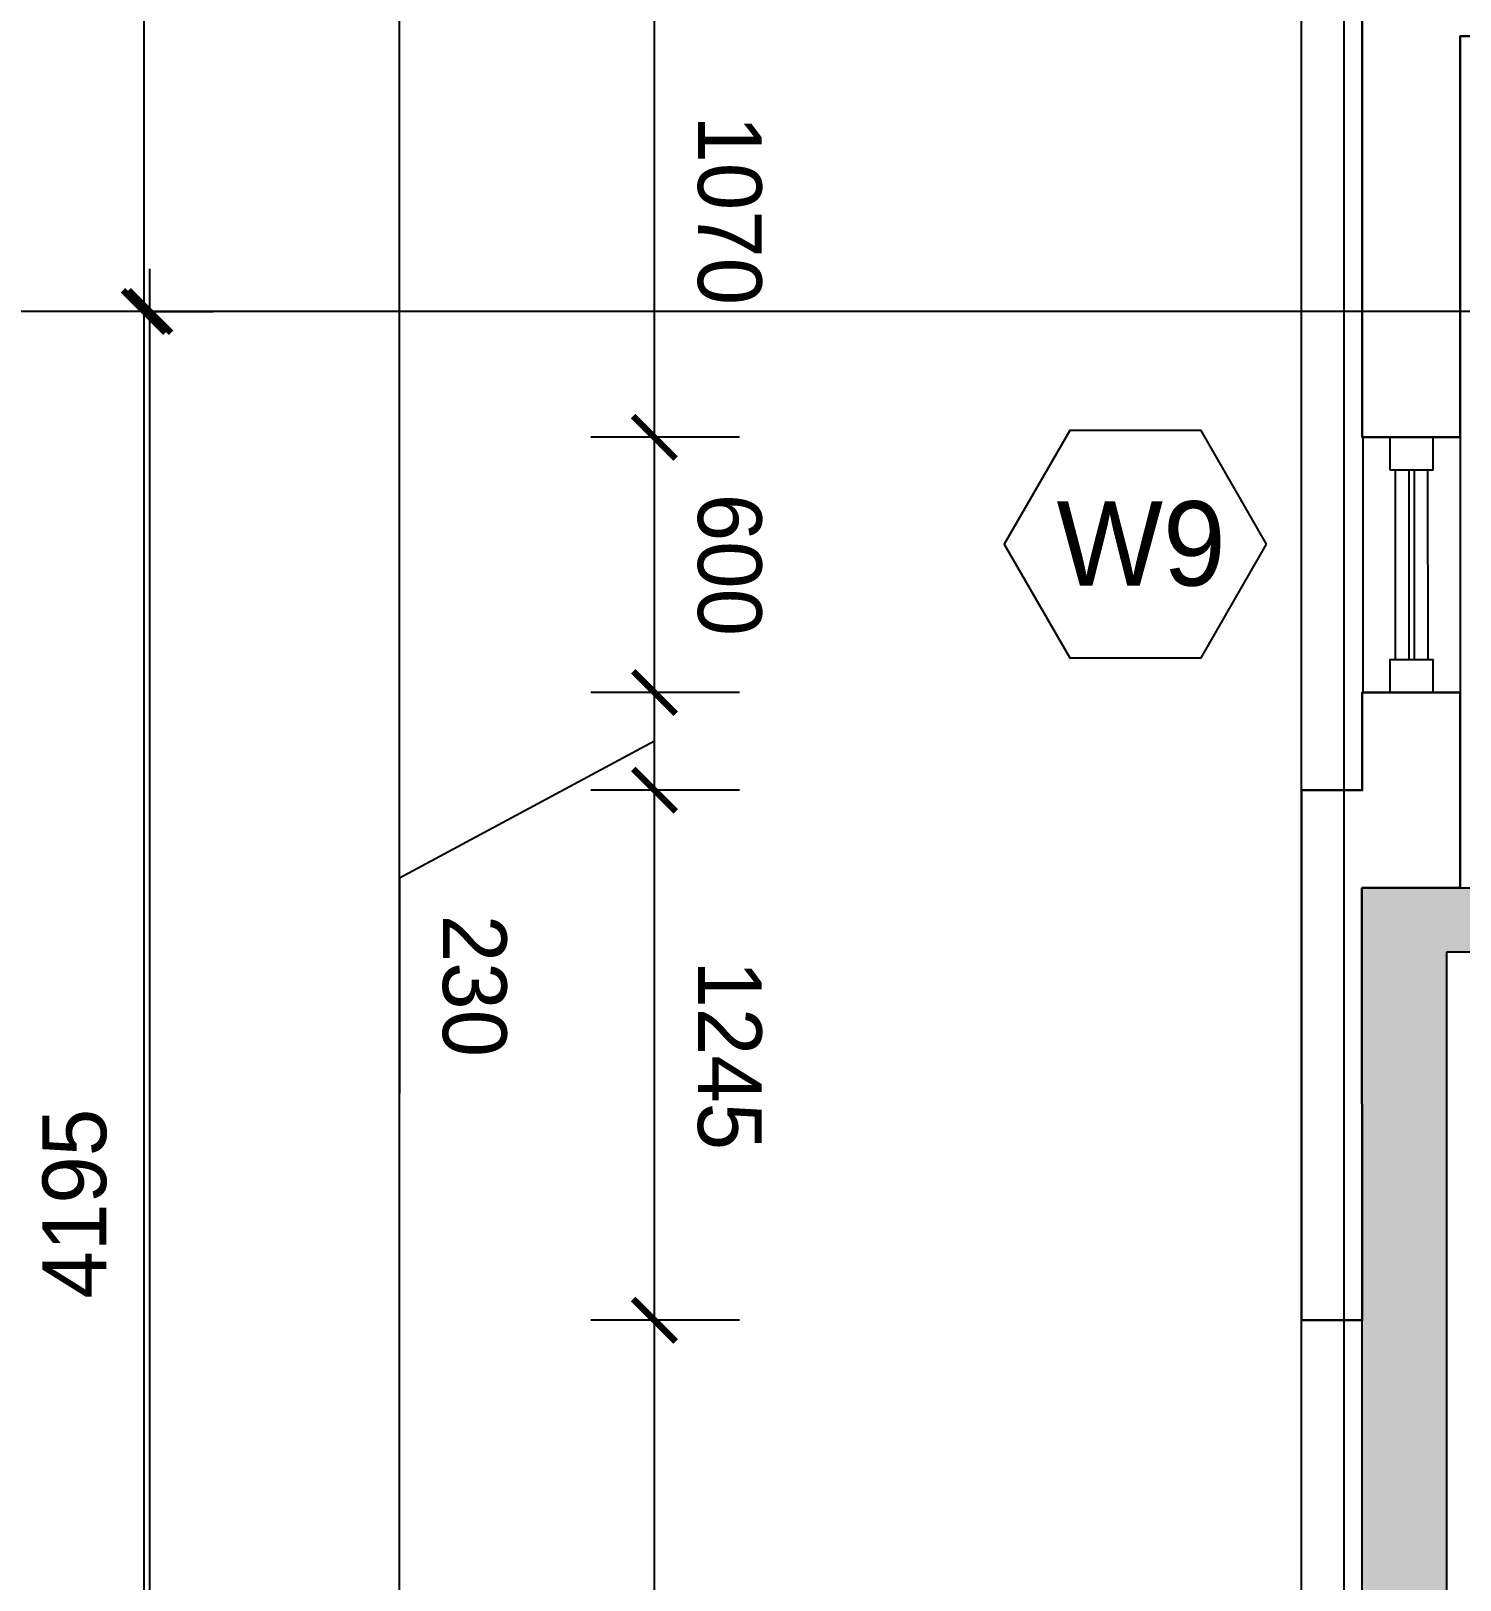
# Model space of a CAD drawing. Header units: millimetres. Extents: x 173236 to 801264, y -94969 to 615039.
# Drawn here: x 632883 to 636244, y 62487 to 66130 of the extents above; entities that cross this region are included whole.
import ezdxf
from ezdxf.enums import TextEntityAlignment as Align

# ---------------------------------------------------------------- set-up
doc = ezdxf.new("R2010")
doc.units = ezdxf.units.MM
doc.header["$MEASUREMENT"] = 0
doc.header["$PDMODE"] = 2
doc.layers.add('00-Def-points', color=7, linetype='Continuous', plot=False)
for name, color, linetype in [('VOX-A-ANNO-DIMS', 160, 'Continuous'), ('VOX-A-ANNO-GRID-LINE', 254, 'Continuous'), ('VOX-A-ANNO-WNTAG', 183, 'Continuous'), ('VOX-A-COLUMN-SECT', 210, 'Continuous'), ('VOX-A-FLOOR-LINE', 253, 'Continuous'), ('VOX-A-FURN-LAYOUT', 93, 'Continuous'), ('VOX-A-STAIRS-STEPS', 140, 'Continuous'), ('VOX-A-WALL-PATT', 233, 'Continuous'), ('VOX-A-WINDOW', 2, 'Continuous'), ('VOX-A-WINDOW-SILL', 55, 'Continuous')]:
    doc.layers.add(name, color=color, linetype=linetype)
doc.layers.add('VOX-A-WALL-SECT', color=1, linetype='Continuous', lineweight=30)
doc.styles.add('1.5 mm Rotis Annotative', font='', dxfattribs={"height": 1.5})
doc.styles.add('2 mm Rotis Annotative', font='', dxfattribs={"height": 2})
doc.styles.get('1.5 mm Rotis Annotative').set_extended_font_data('Rotis Sans Serif')
doc.styles.get('2 mm Rotis Annotative').set_extended_font_data('Rotis Sans Serif')
doc.dimstyles.new('1.5 mm Rotis Annotative', dxfattribs={"dimtxt": 1.5, "dimasz": 1, "dimexe": 1.5, "dimexo": 0, "dimgap": 1, "dimtad": 1, "dimdec": 0, "dimrnd": 5, "dimzin": 0, "dimdsep": 46, "dimtxsty": '1.5 mm Rotis Annotative', "dimblk": 'ARCHTICK', "dimcen": 0.09, "dimdle": 1, "dimadec": 0, "dimazin": 0, "dimtfac": 1, "dimtdec": 0, "dimtofl": 0, "dimtmove": 1, "dimatfit": 3, "dimfxl": 2, "dimfxlon": 1, "dimtolj": 1, "dimtzin": 0, "dimarcsym": 0})
pattern_1 = [(45, (-781811.336, 696827.09), (-17.6776695, 17.6776695), [])]

# ---------------------------------------------------------------- blocks, each defined once
blk = doc.blocks.new('dd')
at = {"layer": 'VOX-A-ANNO-GRID-LINE', "transparency": 33554610}
blk.add_line((725680.4, 156772.6), (697939.5, 156772.6), dxfattribs=at)
blk = doc.blocks.new('VOX-A-WINDOW-TAG')
at = {"layer": 'VOX-A-ANNO-WNTAG'}
blk.add_lwpolyline([(3.114, -0.014), (1.571, 2.658), (-1.515, 2.658), (-3.059, -0.014), (-1.515, -2.687), (1.571, -2.687)], close=True, dxfattribs=at)
at = {"style": '2 mm Rotis Annotative', "flags": 1}
blk.add_attdef('WINDOWDIMENSION', text='', height=1.984, dxfattribs=at).set_placement((0.451, -3.053), align=Align.MIDDLE_CENTER)
at = {"layer": 'VOX-A-ANNO-WNTAG', "style": '2 mm Rotis Annotative'}
blk.add_attdef('W1', text='', height=1.984, dxfattribs=at).set_placement((0.163, 0.003), align=Align.MIDDLE)
blk = doc.blocks.new('DOOR & WINDOW')
at = {"xscale": 100, "yscale": 100, "zscale": 100}
blk.add_blockref('VOX-A-WINDOW-TAG', (750417.5, 148338.1), dxfattribs=at).add_auto_attribs({'W1': 'W9'})
blk = doc.blocks.new('*U37')
at = {"layer": 'VOX-A-WINDOW'}
for p, q in [((3, 1.5), (20.62, 1.5)), ((3, 0.25), (20.62, 0.25)), ((3, -0.25), (20.62, -0.25)), ((3, -1.5), (20.62, -1.5))]:
    blk.add_line(p, q, dxfattribs=at)
for points in [[(3, 2), (3, -2), (0, -2), (0, 2)], [(23.62, 2), (23.62, -2), (20.62, -2), (20.62, 2)]]:
    blk.add_lwpolyline(points, close=True, dxfattribs=at)
at = {"layer": 'VOX-A-WINDOW-SILL'}
for p, q in [((0, 4.5), (23.62, 4.5)), ((0, -4.5), (23.62, -4.5))]:
    blk.add_line(p, q, dxfattribs=at)
blk = doc.blocks.new('lift-flat-2')
at = {"layer": 'VOX-A-FURN-LAYOUT'}
h = blk.add_hatch(dxfattribs=at)
h.set_pattern_fill('ACET-2D-ANSI31', color=256, scale=200, style=0)
h.set_pattern_definition(pattern_1)
h.paths.add_polyline_path([(-42776.7, 660218.6), (-42776.7, 660318.6), (-42833.7, 660318.6), (-42833.7, 660218.6)])
h = blk.add_hatch(dxfattribs=at)
h.set_pattern_fill('ACET-2D-ANSI31', color=256, scale=200, style=0)
h.set_pattern_definition(pattern_1)
h.paths.add_polyline_path([(-42598.1, 659908.6), (-42553.7, 659908.6), (-42553.7, 660190.6), (-42598.1, 660190.6)])
h.paths.add_polyline_path([(-42598.1, 659803.6), (-42553.7, 659803.6), (-42553.7, 659908.6), (-42598.1, 659908.6)])
h.paths.add_polyline_path([(-42553.7, 659768.6), (-42553.7, 659803.6), (-42598.1, 659803.6), (-42598.1, 659768.6)])
h.paths.add_polyline_path([(-42758.7, 659908.6), (-42714.3, 659908.6), (-42714.3, 660240.6), (-42758.7, 660240.6)])
h.paths.add_polyline_path([(-42714.3, 659908.6), (-42758.7, 659908.6), (-42758.7, 659803.6), (-42714.3, 659803.6)])
h.paths.add_polyline_path([(-42758.7, 659803.6), (-42758.7, 659768.6), (-42714.3, 659768.6), (-42714.3, 659803.6)])
h = blk.add_hatch(dxfattribs=at)
h.set_pattern_fill('ACET-2D-ANSI31', color=256, scale=200, style=0)
h.set_pattern_definition([(45, (-781811.336, 696827.09), (-17.6776695, 17.6776695), [])])
edge = h.paths.add_edge_path()
edge.add_line((-42708.7, 658420.1), (-42708.7, 658870.1))
edge.add_line((-42708.7, 658870.1), (-42668.7, 658870.1))
edge.add_line((-42668.7, 658870.1), (-42668.7, 658405.1))
edge.add_line((-42668.7, 658405.1), (-42707.1, 658405.1))
edge.add_arc((-42707.1, 658406.7), 1.6, 180, 270, ccw=False)
edge.add_line((-42708.7, 658406.7), (-42708.7, 658417.5))
edge.add_arc((-42711.3, 658417.5), 2.6, 359.9993, 450)
edge.add_line((-42711.3, 658420.1), (-42708.7, 658420.1))
h.paths.add_polyline_path([(-42668.7, 658870.1), (-42708.7, 658870.1), (-42708.7, 658892.1), (-42668.7, 658892.1)])
h.paths.add_polyline_path([(-42643.7, 659768.6), (-42603.7, 659768.6), (-42603.7, 658870.1), (-42643.7, 658870.1)])
h.paths.add_polyline_path([(-42603.7, 658870.1), (-42603.7, 658470.1), (-42643.7, 658470.1), (-42643.7, 658870.1)])
h = blk.add_hatch(dxfattribs=at)
h.set_pattern_fill('ACET-2D-ANSI31', color=256, scale=200, style=0)
h.set_pattern_definition(pattern_1)
h.paths.add_polyline_path([(-42833.7, 658270.1), (-42776.7, 658270.1), (-42776.7, 658293.1), (-42776.7, 658385.1), (-42776.7, 658420.1), (-42833.7, 658420.1)])
h = blk.add_hatch(dxfattribs=at)
h.set_pattern_fill('ACET-2D-ANSI31', color=256, scale=200, style=0)
h.set_pattern_definition(pattern_1)
h.paths.add_polyline_path([(-42708.7, 658406.7, 0.414214), (-42707.1, 658405.1, 2.257473), (-42708.7, 658424.2)])
at = {"layer": 'VOX-A-WALL-PATT'}
h = blk.add_hatch(color=256, dxfattribs=at)
h.dxf.hatch_style = 1
h.paths.add_polyline_path([(-39888.7, 660781.1), (-40853.7, 660781.1), (-42953.7, 660781.1), (-42953.7, 660363.6), (-42803.7, 660363.6), (-42803.7, 660631.1), (-40853.7, 660631.1), (-40088.7, 660631.1), (-40088.7, 660246.1), (-40088.7, 658225.1), (-40853.7, 658225.1), (-42803.7, 658225.1), (-42803.7, 658205.1), (-42953.7, 658205.1), (-42953.7, 658075.1), (-40853.7, 658075.1), (-39888.7, 658075.1)])
at = {"layer": 'VOX-A-COLUMN-SECT', "ltscale": 3}
for p, q in [((-40853.7, 660781.1), (-42953.7, 660781.1)), ((-42953.7, 660363.6), (-42953.7, 660781.1)), ((-40853.7, 660781.1), (-39888.7, 660781.1)), ((-39888.7, 658075.1), (-39888.7, 660781.1)), ((-39888.7, 660246.1), (-39888.7, 660781.1)), ((-42803.7, 660631.1), (-40853.7, 660631.1)), ((-42803.7, 660363.6), (-42803.7, 660631.1)), ((-40088.7, 660631.1), (-40853.7, 660631.1)), ((-40088.7, 660631.1), (-40088.7, 658225.1)), ((-40088.7, 660246.1), (-40088.7, 660631.1)), ((-42953.7, 660363.6), (-42803.7, 660363.6)), ((-42953.7, 658075.1), (-42953.7, 658205.1)), ((-42953.7, 658205.1), (-42803.7, 658205.1)), ((-42803.7, 658225.1), (-40853.7, 658225.1)), ((-42803.7, 658225.1), (-42803.7, 658185.1)), ((-40088.7, 658225.1), (-40853.7, 658225.1)), ((-42953.7, 658075.1), (-40853.7, 658075.1)), ((-39888.7, 658075.1), (-40853.7, 658075.1))]:
    blk.add_line(p, q, dxfattribs=at)
at = {"layer": 'VOX-A-FURN-LAYOUT', "ltscale": 3}
for p, q in [((-42603.7, 660568.6), (-42758.7, 660568.6)), ((-42553.7, 660568.6), (-42643.7, 660568.6)), ((-42833.7, 660218.6), (-42833.7, 660318.6)), ((-42833.7, 660318.6), (-42776.7, 660318.6)), ((-42776.7, 660318.6), (-42776.7, 660218.6)), ((-42529.7, 660311.1), (-42529.7, 660208.6)), ((-42529.7, 660278.6), (-42521.7, 660278.6)), ((-42529.7, 660277.1), (-42529.7, 660278.6)), ((-42521.8, 660277.1), (-42529.7, 660277.1)), ((-42520.2, 660171.7), (-42520.2, 660275.5)), ((-42518.7, 660275.6), (-42518.7, 660171.7)), ((-42714.3, 660240.6), (-42758.7, 660240.6)), ((-42714.3, 659768.6), (-42714.3, 660240.6)), ((-42776.7, 660218.6), (-42833.7, 660218.6)), ((-40853.7, 660208.6), (-42529.7, 660208.6)), ((-40853.7, 660208.6), (-40171.2, 660208.6)), ((-40171.2, 660208.6), (-40171.2, 658437.6)), ((-42598.1, 659768.6), (-42598.1, 660190.6)), ((-42598.1, 660190.6), (-42553.7, 660190.6)), ((-42553.7, 660171.7), (-42553.7, 660188.6)), ((-42553.7, 660188.6), (-42552.2, 660188.6)), ((-42552.2, 660188.6), (-42552.2, 660171.7)), ((-42550.6, 660170.1), (-42521.8, 660170.1)), ((-42521.8, 660168.6), (-42550.6, 660168.6)), ((-42518.7, 660176.1), (-40853.7, 660176.1)), ((-40203.7, 660176.1), (-40853.7, 660176.1)), ((-40203.7, 660176.1), (-40203.7, 658470.1)), ((-42518.7, 659768.6), (-42833.7, 659768.6)), ((-42776.7, 658420.1), (-42776.7, 659768.6)), ((-42758.7, 659768.6), (-42714.3, 659768.6)), ((-42668.7, 659790.6), (-42708.7, 659790.6)), ((-42708.7, 659768.6), (-42708.7, 658420.1)), ((-42643.7, 659790.6), (-42603.7, 659790.6)), ((-42553.7, 659768.6), (-42598.1, 659768.6)), ((-42603.7, 658892.1), (-42603.7, 658470.1)), ((-42643.7, 658467.1), (-42643.7, 658440.1)), ((-42642.2, 658440.1), (-42642.2, 658467)), ((-42640.6, 658468.6), (-42521.8, 658468.6)), ((-42608.7, 658470.1), (-42638.1, 658470.1)), ((-40853.7, 658470.1), (-42603.7, 658470.1)), ((-42521.8, 658470.1), (-42549.6, 658470.1)), ((-42520.2, 658467), (-42520.2, 658433.2)), ((-42518.7, 658433.1), (-42518.7, 658467)), ((-40853.7, 658470.1), (-40203.7, 658470.1)), ((-42833.7, 658420.1), (-42833.7, 658270.1)), ((-42776.7, 658420.1), (-42833.7, 658420.1)), ((-42708.7, 658417.5), (-42708.7, 658406.7)), ((-42643.7, 658440.1), (-42642.2, 658440.1)), ((-42529.7, 658431.6), (-42529.7, 658430.1)), ((-42521.8, 658431.6), (-42529.7, 658431.6)), ((-42529.7, 658430.1), (-42521.7, 658430.1)), ((-40853.7, 658437.6), (-42520.2, 658437.6)), ((-40853.7, 658437.6), (-40171.2, 658437.6)), ((-42668.7, 658385.1), (-42776.7, 658385.1)), ((-42707.1, 658405.1), (-42668.7, 658405.1)), ((-42668.7, 658402.5), (-42668.7, 658385.1)), ((-42833.7, 658270.1), (-42776.7, 658270.1)), ((-42776.7, 658293.1), (-42668.7, 658293.1))]:
    blk.add_line(p, q, dxfattribs=at)
for points in [[(-42758.7, 660568.6), (-42758.7, 660240.6), (-42758.7, 659768.6)], [(-42553.7, 659768.6), (-42553.7, 660190.6), (-42553.7, 660568.6)], [(-42668.7, 658293.1), (-42668.7, 658385.1), (-42668.7, 658402.5), (-42668.7, 658405.1), (-42668.7, 658892.1), (-42668.7, 659768.6)], [(-42643.7, 659768.6), (-42643.7, 658892.1), (-42643.7, 658470.1)], [(-42531.7, 658470.1), (-42603.7, 658470.1), (-42643.7, 658470.1)], [(-42776.7, 658270.1), (-42776.7, 658293.1), (-42776.7, 658385.1), (-42776.7, 658420.1)], [(-42776.7, 658420.1), (-42711.3, 658420.1), (-42708.7, 658420.1)]]:
    blk.add_lwpolyline(points, dxfattribs=at)
for centre, radius, start, end in [((-42521.8, 660275.5), 1.6, 0, 90), ((-42521.7, 660275.6), 3, 0, 90), ((-42550.6, 660171.7), 3.1, 180, 270), ((-42550.6, 660171.7), 1.6, 180, 270), ((-42521.8, 660171.7), 3.1, 270, 0), ((-42521.8, 660171.7), 1.6, 270, 0), ((-42640.7, 658467.1), 3, 90, 180), ((-42640.6, 658467), 1.6, 90, 180), ((-42521.8, 658467), 3.1, 0, 90), ((-42521.8, 658467), 1.6, 0, 90), ((-42711.3, 658417.5), 2.6, 0, 90), ((-42521.8, 658433.2), 1.6, 270, 0), ((-42521.7, 658433.1), 3, 270, 0), ((-42707.1, 658406.7), 1.6, 180, 270), ((-42671.3, 658402.5), 2.6, 0, 90)]:
    blk.add_arc(centre, radius, start, end, dxfattribs=at)
blk = doc.blocks.new('TYPICAL FLOOR PLAN')
at = {"layer": 'VOX-A-FLOOR-LINE'}
for points in [[(981637.4, 116588.3), (981637.4, 124419)], [(981737.4, 116588.3), (981737.4, 124419)]]:
    blk.add_lwpolyline(points, dxfattribs=at)
at = {"layer": 'VOX-A-WALL-SECT'}
blk.add_lwpolyline([(981780, 121867.6), (981779.9, 120799.4), (982009.9, 120799.4), (982009.9, 121742.6), (983960.2, 121742.6), (983960.2, 121867.6)], close=True, dxfattribs=at)
blk.add_lwpolyline([(981778.6, 119739.4), (981779.9, 118722.6), (981637.4, 118722.6), (981637.4, 119969.4), (981779.9, 119969.4), (981779.9, 120199.4), (982009.9, 120199.4), (982009.9, 119739.4), (981778.6, 119739.4)], dxfattribs=at)
at = {"layer": 'VOX-A-ANNO-DIMS', "xscale": -25.4, "yscale": 25.4, "zscale": 25.4, "rotation": 90.00394618713538}
blk.add_blockref('*U37', (981895.7, 120799.4), dxfattribs=at)
at = {"layer": 'VOX-A-STAIRS-STEPS', "rotation": 179.9999907301218}
blk.add_blockref('lift-flat-2', (941890, 777814.5), dxfattribs=at)
blk = doc.blocks.new('_ArchTick')
at = {"color": 0, "linetype": 'ByBlock', "const_width": 0.15}
blk.add_lwpolyline([(-0.5, -0.5), (0.5, 0.5)], dxfattribs=at)
blk = doc.blocks.new('*D483')
at = {"layer": 'Defpoints', "color": 0, "transparency": 16777216}
for p in [(633274.5, 168562.6), (633287.2, 168562.6), (633287.2, 164366)]:
    blk.add_point(p, dxfattribs=at)
at = {"layer": 'VOX-A-ANNO-DIMS', "color": 0, "lineweight": -2, "transparency": 16777216}
for p, q in [((633287.2, 164266), (633287.2, 168662.6)), ((633274.5, 168562.6), (633437.2, 168562.6)), ((633287.2, 164366), (633437.2, 164366))]:
    blk.add_line(p, q, dxfattribs=at)
at = {"layer": 'VOX-A-ANNO-DIMS', "color": 0, "lineweight": -2, "transparency": 16777216, "xscale": 100, "yscale": 100, "zscale": 100}
for p, rotation in [((633287.2, 168562.6), 90), ((633287.2, 164366), 270)]:
    blk.add_blockref('_ArchTick', p, dxfattribs=dict(at, rotation=rotation))
at = {"layer": 'VOX-A-ANNO-DIMS', "color": 0, "transparency": 16777216, "insert": (633111, 166464.3), "char_height": 150, "attachment_point": 5, "rotation": 90, "style": '1.5 mm Rotis Annotative'}
blk.add_mtext('\\A1;4195', dxfattribs=at)
blk = doc.blocks.new('*D484')
at = {"layer": 'Defpoints', "color": 0, "transparency": 16777216}
for p in [(633274.5, 171561.3), (633287.2, 171561.3), (633274.5, 168562.6)]:
    blk.add_point(p, dxfattribs=at)
at = {"layer": 'VOX-A-ANNO-DIMS', "color": 0, "lineweight": -2, "transparency": 16777216}
for p, q in [((633274.5, 168462.6), (633274.5, 171661.3)), ((633287.2, 171561.3), (633124.5, 171561.3)), ((633274.5, 168562.6), (633424.5, 168562.6))]:
    blk.add_line(p, q, dxfattribs=at)
at = {"layer": 'VOX-A-ANNO-DIMS', "color": 0, "lineweight": -2, "transparency": 16777216, "xscale": 100, "yscale": 100, "zscale": 100}
for p, rotation in [((633274.5, 171561.3), 90), ((633274.5, 168562.6), 270)]:
    blk.add_blockref('_ArchTick', p, dxfattribs=dict(at, rotation=rotation))
at = {"layer": 'VOX-A-ANNO-DIMS', "color": 0, "transparency": 16777216, "insert": (633098.3, 170062), "char_height": 150, "attachment_point": 5, "rotation": 90, "style": '1.5 mm Rotis Annotative'}
blk.add_mtext('\\A1;3000', dxfattribs=at)
blk = doc.blocks.new('*D439')
at = {"layer": 'Defpoints', "color": 0, "transparency": 16777216}
for p in [(636139.1, 168761.3), (653158.5, 168701.4), (636093.9, 155923.6)]:
    blk.add_point(p, dxfattribs=at)
at = {"layer": 'VOX-A-ANNO-DIMS', "color": 0, "lineweight": -2, "transparency": 16777216}
for p, q in [((636094.6, 156123.6), (636093.4, 155773.6)), ((653114, 156063.7), (653112.7, 155713.7)), ((653213.3, 155863.3), (635993.9, 155923.9))]:
    blk.add_line(p, q, dxfattribs=at)
at = {"layer": 'VOX-A-ANNO-DIMS', "color": 0, "lineweight": -2, "transparency": 16777216, "xscale": 100, "yscale": 100, "zscale": 100}
for p, rotation in [((636093.9, 155923.6), 179.7983003632781), ((653113.3, 155863.7), 359.7983003632781)]:
    blk.add_blockref('_ArchTick', p, dxfattribs=dict(at, rotation=rotation))
at = {"layer": 'VOX-A-ANNO-DIMS', "color": 0, "transparency": 16777216, "insert": (644604.2, 156069.8), "char_height": 150, "attachment_point": 5, "rotation": 359.7983, "style": '1.5 mm Rotis Annotative'}
blk.add_mtext('\\A1;17020', dxfattribs=at)
blk = doc.blocks.new('*D444')
at = {"layer": 'Defpoints', "color": 0, "transparency": 16777216}
for p in [(634474.4, 166189.9), (635996.6, 166189.9), (635996.6, 164055.6)]:
    blk.add_point(p, dxfattribs=at)
at = {"layer": 'VOX-A-ANNO-DIMS', "color": 0, "lineweight": -2, "transparency": 16777216}
for p, q in [((634474.5, 163955.6), (634474.4, 166289.9)), ((634674.5, 166189.9), (634324.5, 166189.9)), ((634674.5, 164055.6), (634324.5, 164055.6))]:
    blk.add_line(p, q, dxfattribs=at)
at = {"layer": 'VOX-A-ANNO-DIMS', "color": 0, "lineweight": -2, "transparency": 16777216, "xscale": 100, "yscale": 100, "zscale": 100}
for p, rotation in [((634474.4, 166189.9), 90.00050848932989), ((634474.5, 164055.6), 270.0005084893299)]:
    blk.add_blockref('_ArchTick', p, dxfattribs=dict(at, rotation=rotation))
at = {"layer": 'VOX-A-ANNO-DIMS', "color": 0, "transparency": 16777216, "insert": (634650.7, 165122.7), "char_height": 150, "attachment_point": 5, "rotation": 270.0005, "style": '1.5 mm Rotis Annotative'}
blk.add_mtext('\\A1;2135', dxfattribs=at)
blk = doc.blocks.new('*D445')
at = {"layer": 'Defpoints', "color": 0, "transparency": 16777216}
for p in [(634474.4, 167436.7), (635996.6, 167436.7), (635996.6, 166189.9)]:
    blk.add_point(p, dxfattribs=at)
at = {"layer": 'VOX-A-ANNO-DIMS', "color": 0, "lineweight": -2, "transparency": 16777216}
for p, q in [((634474.5, 166089.9), (634474.4, 167536.7)), ((634674.4, 167436.7), (634324.4, 167436.7)), ((634674.5, 166189.9), (634324.5, 166189.9))]:
    blk.add_line(p, q, dxfattribs=at)
at = {"layer": 'VOX-A-ANNO-DIMS', "color": 0, "lineweight": -2, "transparency": 16777216, "xscale": 100, "yscale": 100, "zscale": 100}
for p, rotation in [((634474.4, 167436.7), 90.00050848932989), ((634474.5, 166189.9), 270.0005084893299)]:
    blk.add_blockref('_ArchTick', p, dxfattribs=dict(at, rotation=rotation))
at = {"layer": 'VOX-A-ANNO-DIMS', "color": 0, "transparency": 16777216, "insert": (634650.6, 166813.3), "char_height": 150, "attachment_point": 5, "rotation": 270.0005, "style": '1.5 mm Rotis Annotative'}
blk.add_mtext('\\A1;1245', dxfattribs=at)
blk = doc.blocks.new('*D446')
at = {"layer": 'Defpoints', "color": 0, "transparency": 16777216}
for p in [(634474.4, 167666.7), (636140.6, 167666.7), (635996.6, 167436.7)]:
    blk.add_point(p, dxfattribs=at)
at = {"layer": 'VOX-A-ANNO-DIMS', "color": 0, "lineweight": -2, "transparency": 16777216}
for p, q in [((634474.4, 167336.7), (634474.4, 167766.7)), ((634674.4, 167666.7), (634324.4, 167666.7)), ((634474.4, 167551.7), (633874.5, 167229.7)), ((634674.4, 167436.7), (634324.4, 167436.7)), ((633874.5, 167229.7), (633874.5, 166723))]:
    blk.add_line(p, q, dxfattribs=at)
at = {"layer": 'VOX-A-ANNO-DIMS', "color": 0, "lineweight": -2, "transparency": 16777216, "xscale": 100, "yscale": 100, "zscale": 100}
for p, rotation in [((634474.4, 167666.7), 90.00050848932989), ((634474.4, 167436.7), 270.0005084893299)]:
    blk.add_blockref('_ArchTick', p, dxfattribs=dict(at, rotation=rotation))
at = {"layer": 'VOX-A-ANNO-DIMS', "color": 0, "transparency": 16777216, "insert": (634050.7, 166976.3), "char_height": 150, "attachment_point": 5, "rotation": 270.0005, "style": '1.5 mm Rotis Annotative'}
blk.add_mtext('\\A1;230', dxfattribs=at)
blk = doc.blocks.new('*D447')
at = {"layer": 'Defpoints', "color": 0, "transparency": 16777216}
for p in [(634474.4, 168266.7), (636140.5, 168266.7), (636140.6, 167666.7)]:
    blk.add_point(p, dxfattribs=at)
at = {"layer": 'VOX-A-ANNO-DIMS', "color": 0, "lineweight": -2, "transparency": 16777216}
for p, q in [((634474.4, 167566.7), (634474.4, 168366.7)), ((634674.4, 168266.7), (634324.4, 168266.7)), ((634674.4, 167666.7), (634324.4, 167666.7))]:
    blk.add_line(p, q, dxfattribs=at)
at = {"layer": 'VOX-A-ANNO-DIMS', "color": 0, "lineweight": -2, "transparency": 16777216, "xscale": 100, "yscale": 100, "zscale": 100}
for p, rotation in [((634474.4, 168266.7), 90.00050848932989), ((634474.4, 167666.7), 270.0005084893299)]:
    blk.add_blockref('_ArchTick', p, dxfattribs=dict(at, rotation=rotation))
at = {"layer": 'VOX-A-ANNO-DIMS', "color": 0, "transparency": 16777216, "insert": (634650.6, 167966.7), "char_height": 150, "attachment_point": 5, "rotation": 270.0005, "style": '1.5 mm Rotis Annotative'}
blk.add_mtext('\\A1;600', dxfattribs=at)
blk = doc.blocks.new('*D448')
at = {"layer": 'Defpoints', "color": 0, "transparency": 16777216}
for p in [(634474.4, 169334.9), (636139.2, 169334.9), (636140.5, 168266.7)]:
    blk.add_point(p, dxfattribs=at)
at = {"layer": 'VOX-A-ANNO-DIMS', "color": 0, "lineweight": -2, "transparency": 16777216}
for p, q in [((634474.4, 168166.7), (634474.4, 169434.9)), ((634674.4, 169334.9), (634324.4, 169334.9)), ((634674.4, 168266.7), (634324.4, 168266.7))]:
    blk.add_line(p, q, dxfattribs=at)
at = {"layer": 'VOX-A-ANNO-DIMS', "color": 0, "lineweight": -2, "transparency": 16777216, "xscale": 100, "yscale": 100, "zscale": 100}
for p, rotation in [((634474.4, 169334.9), 90.00050848932989), ((634474.4, 168266.7), 270.0005084893299)]:
    blk.add_blockref('_ArchTick', p, dxfattribs=dict(at, rotation=rotation))
at = {"layer": 'VOX-A-ANNO-DIMS', "color": 0, "transparency": 16777216, "insert": (634650.6, 168800.8), "char_height": 150, "attachment_point": 5, "rotation": 270.0005, "style": '1.5 mm Rotis Annotative'}
blk.add_mtext('\\A1;1070', dxfattribs=at)
blk = doc.blocks.new('DIM')
at = {"layer": '00-Def-points'}
for points in [[(633274.5, 176189.1), (655999.6, 176189.1), (655999.6, 157064.9), (633274.5, 157064.9)], [(633874.5, 175589.1), (655399.6, 175589.1), (655399.6, 157664.9), (633874.5, 157664.9)], [(634474.5, 174989.1), (654799.6, 174989.1), (654799.6, 158264.9), (634474.5, 158264.9)]]:
    blk.add_lwpolyline(points, close=True, dxfattribs=at)
at = {"layer": 'VOX-A-ANNO-DIMS'}
for base, p1, p2, angle, picture, middle in [((633274.5, 171561.3), (633274.5, 168562.6), (633287.2, 171561.3), 270, '*D484', (633098.3, 170062)), ((634474.4, 169334.9), (636140.5, 168266.7), (636139.2, 169334.9), 270.0005, '*D448', (634650.6, 168800.8)), ((633287.2, 168562.6), (633287.2, 164366), (633274.5, 168562.6), 270, '*D483', (633111, 166464.3)), ((634474.4, 168266.7), (636140.6, 167666.7), (636140.5, 168266.7), 270.0005, '*D447', (634650.6, 167966.7)), ((634474.4, 167436.7), (635996.6, 166189.9), (635996.6, 167436.7), 270.0005, '*D445', (634650.6, 166813.3)), ((634474.5, 166189.9), (635996.6, 164055.6), (635996.6, 166189.9), 270.0005, '*D444', (634650.7, 165122.7))]:
    dim = blk.add_linear_dim(base=base, p1=p1, p2=p2, angle=angle, dimstyle='1.5 mm Rotis Annotative', dxfattribs=at)
    dim.commit()
    dim.dimension.update_dxf_attribs({"geometry": picture, "text_midpoint": middle})
dim = blk.add_aligned_dim(p1=(653158.4507, 168701.3773), p2=(636139.1245, 168761.2911), distance=12837.7964, dimstyle='1.5 mm Rotis Annotative', dxfattribs=at)
dim.commit()
dim.dimension.update_dxf_attribs({"geometry": '*D439', "text_midpoint": (644604.2148, 156069.8119)})
dim = blk.add_linear_dim(base=(634474.4, 167666.7), p1=(635996.6, 167436.7), p2=(636140.6, 167666.7), angle=270.0005, dimstyle='1.5 mm Rotis Annotative', dxfattribs=at)
dim.commit()
dim.dimension.update_dxf_attribs({"geometry": '*D446', "text_midpoint": (633874.5, 167129.7), "dimtype": 128})

msp = doc.modelspace()

# ---------------------------------------------------------------- block references
at = {"layer": '00-Def-points'}
msp.add_blockref('DOOR & WINDOW', (-114939.7, -83413.1), dxfattribs=at)
at = {"layer": 'VOX-A-ANNO-GRID-LINE'}
msp.add_blockref('dd', (-68075.9, -91301.9), dxfattribs=at)

# ---------------------------------------------------------------- next in the draw order: block references
msp.add_blockref('TYPICAL FLOOR PLAN', (-345765.8, -55624.6))

# ---------------------------------------------------------------- next in the draw order: block references
msp.add_blockref('DIM', (-125, -103091.9))

doc.saveas('drawing.dxf')
